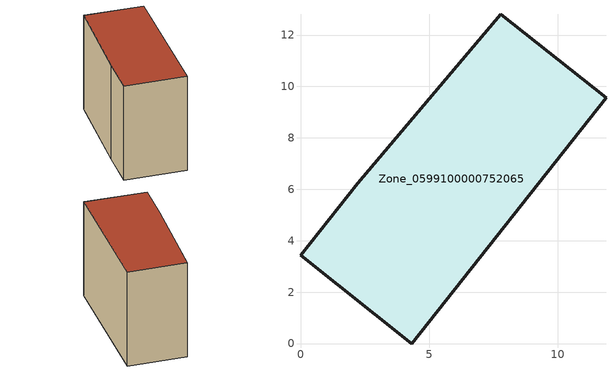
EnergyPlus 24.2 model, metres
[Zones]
Zone_0599100000752065
 floor ground (C_G): 11.88,9.56 4.33,0 0,3.44 2.22,6.23 7.79,12.8 z0.33
 wall outside (C_F): 4.33,0 11.88,9.56 7.79,12.8 2.22,6.23 0,3.44 4.33,0 z0.33:9.37
 roof outside (C_R): 2.22,6.23 0,3.44 4.33,0 11.88,9.56 7.79,12.8 z9.37
[BUILDING]
Pand.0599100000752065: North Axis=0; Terrain=City; Loads Convergence Tolerance Value=0.04; Temperature Convergence Tolerance Value=0.4; Solar Distribution=FullExterior; Maximum Number of Warmup Days=25; Minimum Number of Warmup Days=1
[Site:Location]
Rotterdam.The.Hague.AP_ZH_NLD Design_Conditions: Latitude=51.96; Longitude=4.45; Time Zone=1; Elevation=-4.5
[SITE:GROUNDTEMPERATURE:BUILDINGSURFACE]
18, 18, 18, 18, 18, 18, 18, 18, 18, 18, 18, 18
[MATERIAL] Thermal Absorptance=0.9; Solar Absorptance=0.7; Visible Absorptance=0.7
Name | Roughness | Thickness | Conductivity | Density | Specific Heat
G.TC.2006-2014 | MediumSmooth | 0.15 | 0.06 | 540 | 1210
F.TC.2006-2014 | Rough | 0.3 | 0.12 | 1920 | 840
R.TC.2006-2014 | MediumRough | 0.2 | 0.08 | 1500 | 1000
[CONSTRUCTION]
C_G: G.TC.2006-2014
C_F: F.TC.2006-2014
C_R: R.TC.2006-2014
[ZONE]
Zone_0599100000752065: Type=1; Multiplier=1; Ceiling Height=Autocalculate; Volume=Autocalculate; Floor Area=autocalculate; Part of Total Floor Area=Yes
[ZONEINFILTRATION:DESIGNFLOWRATE]
Infil_Zone_0599100000752065: Zone or ZoneList or Space or SpaceList=Zone_0599100000752065; Schedule=AlwaysOn; Design Flow Rate Calculation Method=Flow/Area; Flow Rate per Floor Area=0.0015; Constant Term Coefficient=1; Temperature Term Coefficient=0; Velocity Term Coefficient=0; Velocity Squared Term Coefficient=0
[HVACTEMPLATE:ZONE:IDEALLOADSAIRSYSTEM]
Zone_0599100000752065: Maximum Heating Supply Air Temperature=50; Minimum Cooling Supply Air Temperature=13; Maximum Heating Supply Air Humidity Ratio=0.0156; Minimum Cooling Supply Air Humidity Ratio=0.0077; Heating Limit=NoLimit; Cooling Limit=NoLimit; Dehumidification Control Type=ConstantSensibleHeatRatio; Cooling Sensible Heat Ratio=0.7; Dehumidification Setpoint=60; Humidification Control Type=None; Humidification Setpoint=30; Outdoor Air Method=None; Outdoor Air Flow Rate per Person=0.00944; Outdoor Air Flow Rate per Zone Floor Area=0; Outdoor Air Flow Rate per Zone=0; Demand Controlled Ventilation Type=None; Outdoor Air Economizer Type=NoEconomizer; Heat Recovery Type=None; Sensible Heat Recovery Effectiveness=0.7; Latent Heat Recovery Effectiveness=0.65
[ZONECONTROL:THERMOSTAT]
ThermostatControl_Zone_0599100000752065: Zone or ZoneList=Zone_0599100000752065; Control Type Schedule=DualSetpointControlType; Control 1=Thermostat_Zone_0599100000752065; Temperature Difference Between Cutout And Setpoint=0
[THERMOSTATSETPOINT:DUALSETPOINT]
Thermostat_Zone_0599100000752065: Heating Setpoint Temperature Schedule=HeatingSetpoint_Zone_0599100000752065; Cooling Setpoint Temperature Schedule=CoolingSetpoint_Zone_0599100000752065
[SCHEDULE:COMPACT]
HeatingSetpoint_Zone_0599100000752065: Through: 12/31, For: AllDays, Until: 24:00, 21
CoolingSetpoint_Zone_0599100000752065: Through: 12/31, For: AllDays, Until: 24:00, 24
DualSetpointControlType: Through: 12/31, For: AllDays, Until: 24:00, 4
AlwaysOn: Through: 12/31, For: AllDays, Until: 24:00, 1
